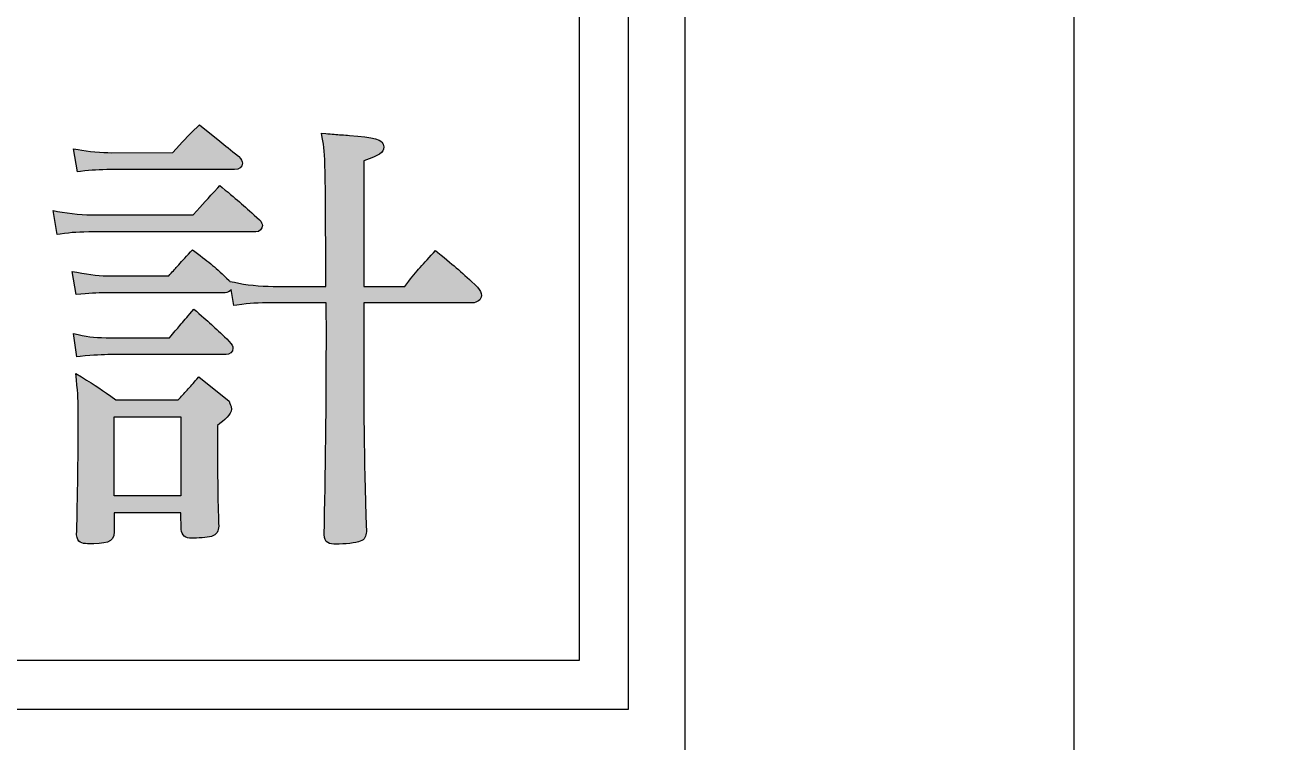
# Paper-space layout 'Layout1' of a CAD drawing. Extents: x -33 to 1767, y -6 to 331.
# Drawn here: x 353.1 to 417.1, y 240.2 to 277.1 of the extents above; entities that cross this region are included whole.
import ezdxf

# ---------------------------------------------------------------- set-up
doc = ezdxf.new("R2010")
doc.units = 0
doc.header["$LTSCALE"] = 10
doc.header["$MEASUREMENT"] = 0
for name, color, linetype in [('E 立面标注尺寸', 9, 'Continuous'), ('P图框', 9, 'Continuous'), ('图框', 7, 'Continuous'), ('平面家具(活动)', 134, 'Continuous')]:
    doc.layers.add(name, color=color, linetype=linetype)
doc.styles.add('PDC DIM', font='PMingLiU-ExtB.ttf', dxfattribs={"width": 0.8})

# ---------------------------------------------------------------- blocks, each defined once
blk = doc.blocks.new('A$C2F647F21')
at = {"layer": '图框'}
blk.add_lwpolyline([(440, 20), (439.997, 316.972), (19.997, 316.972), (20, 20)], close=True, dxfattribs=at)
at = {"layer": '图框', "style": 'PDC DIM'}
for tag, p, height in [('CLIENT', (411.998, 222.799), 2.828), ('PROJECT', (405.4, 206.439), 2.828), ('SCALE', (420.59, 145.407), 2.121), ('DATE', (420.59, 135.261), 2.121), ('DRAWINGTITLE', (405.705, 114.292), 2.828), ('SHEETNO', (411.051, 86.09), 2.828)]:
    blk.add_attdef(tag, p, '', height=height, dxfattribs=at)

psp = doc.layouts.get("Layout1")

# ---------------------------------------------------------------- hatches: boundary and pattern name
at = {"layer": 'P图框', "lineweight": -3}
h = psp.add_hatch(color=256, dxfattribs=at)
edge = h.paths.add_edge_path()
edge.add_spline(control_points=[(364.099, 270.312), (363.685, 270.642), (363.415, 270.86), (363.143, 271.078)], knot_values=[13, 13, 13, 13, 14, 14, 14, 14], degree=3, periodic=0)
edge.add_spline(control_points=[(363.143, 271.078), (363.143, 271.078), (362.88, 271.289), (362.617, 271.5)], knot_values=[0, 0, 0, 0, 0.5, 0.5, 0.5, 0.5], degree=3, periodic=0)
edge.add_spline(control_points=[(362.617, 271.5), (362.354, 271.711), (362.091, 271.922), (362.091, 271.922)], knot_values=[0.5, 0.5, 0.5, 0.5, 1, 1, 1, 1], degree=3, periodic=0)
edge.add_spline(control_points=[(362.091, 271.922), (362.091, 271.922), (361.986, 271.821), (361.986, 271.821)], knot_values=[1.00001, 1.00001, 1.00001, 1.00001, 2, 2, 2, 2], degree=3, periodic=0)
edge.add_spline(control_points=[(361.986, 271.821), (361.415, 271.273), (361.24, 271.076), (360.72, 270.491), (360.72, 270.491), (357.566, 270.488), (357.566, 270.488)], knot_values=[2, 2, 2, 2, 3, 3, 3, 4, 4, 4, 4], degree=3, periodic=0)
edge.add_spline(control_points=[(357.566, 270.488), (357.088, 270.488), (356.347, 270.557), (355.842, 270.649)], knot_values=[4, 4, 4, 4, 5, 5, 5, 5], degree=3, periodic=0)
edge.add_spline(control_points=[(355.842, 270.649), (355.842, 270.649), (355.607, 270.692), (355.607, 270.692)], knot_values=[5.00001, 5.00001, 5.00001, 5.00001, 5.99999, 5.99999, 5.99999, 5.99999], degree=3, periodic=0)
edge.add_spline(control_points=[(355.607, 270.692), (355.607, 270.692), (355.607, 270.692), (355.607, 270.692), (355.607, 270.692), (355.66, 270.396), (355.712, 270.1)], knot_values=[5.99999, 5.99999, 5.99999, 5.99999, 6, 6, 6, 6.5, 6.5, 6.5, 6.5], degree=3, periodic=0)
edge.add_spline(control_points=[(355.712, 270.1), (355.764, 269.804), (355.816, 269.508), (355.816, 269.508)], knot_values=[6.5, 6.5, 6.5, 6.5, 7, 7, 7, 7], degree=3, periodic=0)
edge.add_spline(control_points=[(355.816, 269.508), (355.816, 269.508), (355.972, 269.526), (355.972, 269.526)], knot_values=[7.00001, 7.00001, 7.00001, 7.00001, 8, 8, 8, 8], degree=3, periodic=0)
edge.add_spline(control_points=[(355.972, 269.526), (356.583, 269.596), (356.882, 269.618), (357.566, 269.618), (357.566, 269.618), (363.901, 269.618), (363.901, 269.618)], knot_values=[8, 8, 8, 8, 9, 9, 9, 10, 10, 10, 10], degree=3, periodic=0)
edge.add_spline(control_points=[(363.901, 269.618), (364.133, 269.618), (364.301, 269.757), (364.301, 269.948)], knot_values=[10, 10, 10, 10, 11, 11, 11, 11], degree=3, periodic=0)
edge.add_spline(control_points=[(364.301, 269.948), (364.301, 270.047), (364.244, 270.136), (364.125, 270.286)], knot_values=[11, 11, 11, 11, 12, 12, 12, 12], degree=3, periodic=0)
edge.add_spline(control_points=[(364.125, 270.286), (364.125, 270.286), (364.099, 270.312), (364.099, 270.312)], knot_values=[12.00001, 12.00001, 12.00001, 12.00001, 13, 13, 13, 13], degree=3, periodic=0)
edge = h.paths.add_edge_path()
edge.add_spline(control_points=[(365.182, 267.032), (364.397, 267.747), (364.133, 267.988), (363.258, 268.698)], knot_values=[2, 2, 2, 2, 3, 3, 3, 3], degree=3, periodic=0)
edge.add_spline(control_points=[(363.258, 268.698), (363.258, 268.698), (363.137, 268.796), (363.137, 268.796)], knot_values=[3.00001, 3.00001, 3.00001, 3.00001, 3.99999, 3.99999, 3.99999, 3.99999], degree=3, periodic=0)
edge.add_spline(control_points=[(363.137, 268.796), (363.137, 268.796), (363.137, 268.796), (363.137, 268.796), (363.137, 268.796), (363.031, 268.682), (363.031, 268.682)], knot_values=[3.99999, 3.99999, 3.99999, 3.99999, 4, 4, 4, 5, 5, 5, 5], degree=3, periodic=0)
edge.add_spline(control_points=[(363.031, 268.682), (362.486, 268.091), (362.293, 267.875), (361.769, 267.286), (361.769, 267.286), (356.795, 267.286), (356.795, 267.286)], knot_values=[5, 5, 5, 5, 6, 6, 6, 7, 7, 7, 7], degree=3, periodic=0)
edge.add_spline(control_points=[(356.795, 267.286), (356.154, 267.286), (355.424, 267.353), (354.791, 267.47)], knot_values=[7, 7, 7, 7, 8, 8, 8, 8], degree=3, periodic=0)
edge.add_spline(control_points=[(354.791, 267.47), (354.791, 267.47), (354.558, 267.513), (354.558, 267.513)], knot_values=[8.00001, 8.00001, 8.00001, 8.00001, 8.99999, 8.99999, 8.99999, 8.99999], degree=3, periodic=0)
edge.add_spline(control_points=[(354.558, 267.513), (354.558, 267.513), (354.558, 267.513), (354.558, 267.513), (354.558, 267.513), (354.609, 267.204), (354.661, 266.895)], knot_values=[8.99999, 8.99999, 8.99999, 8.99999, 9, 9, 9, 9.5, 9.5, 9.5, 9.5], degree=3, periodic=0)
edge.add_spline(control_points=[(354.661, 266.895), (354.712, 266.586), (354.764, 266.277), (354.764, 266.277)], knot_values=[9.5, 9.5, 9.5, 9.5, 10, 10, 10, 10], degree=3, periodic=0)
edge.add_spline(control_points=[(354.764, 266.277), (354.764, 266.277), (354.924, 266.3), (354.924, 266.3)], knot_values=[10.00001, 10.00001, 10.00001, 10.00001, 11, 11, 11, 11], degree=3, periodic=0)
edge.add_spline(control_points=[(354.924, 266.3), (355.559, 266.391), (355.849, 266.415), (356.678, 266.415), (356.678, 266.415), (358.758, 266.415), (360.839, 266.415)], knot_values=[11, 11, 11, 11, 12, 12, 12, 12.5, 12.5, 12.5, 12.5], degree=3, periodic=0)
edge.add_spline(control_points=[(360.839, 266.415), (362.919, 266.415), (365, 266.415), (365, 266.415)], knot_values=[12.5, 12.5, 12.5, 12.5, 13, 13, 13, 13], degree=3, periodic=0)
edge.add_spline(control_points=[(365, 266.415), (365.163, 266.415), (365.33, 266.582), (365.33, 266.745)], knot_values=[0, 0, 0, 0, 1, 1, 1, 1], degree=3, periodic=0)
edge.add_spline(control_points=[(365.33, 266.745), (365.33, 266.83), (365.274, 266.941), (365.182, 267.032)], knot_values=[1, 1, 1, 1, 2, 2, 2, 2], degree=3, periodic=0)
edge = h.paths.add_edge_path()
edge.add_spline(control_points=[(376.598, 263.145), (376.598, 263.262), (376.532, 263.415), (376.406, 263.57)], knot_values=[42, 42, 42, 42, 43, 43, 43, 43], degree=3, periodic=0)
edge.add_spline(control_points=[(376.406, 263.57), (375.568, 264.361), (375.291, 264.593), (374.363, 265.355)], knot_values=[0, 0, 0, 0, 1, 1, 1, 1], degree=3, periodic=0)
edge.add_spline(control_points=[(374.363, 265.355), (374.363, 265.355), (374.242, 265.453), (374.242, 265.453)], knot_values=[1.00001, 1.00001, 1.00001, 1.00001, 1.99999, 1.99999, 1.99999, 1.99999], degree=3, periodic=0)
edge.add_spline(control_points=[(374.242, 265.453), (374.242, 265.453), (374.242, 265.453), (374.242, 265.453), (374.242, 265.453), (374.136, 265.34), (374.136, 265.34)], knot_values=[1.99999, 1.99999, 1.99999, 1.99999, 2, 2, 2, 3, 3, 3, 3], degree=3, periodic=0)
edge.add_spline(control_points=[(374.136, 265.34), (373.472, 264.632), (373.242, 264.38), (372.655, 263.615), (372.655, 263.615), (372.127, 263.615), (371.599, 263.615)], knot_values=[3, 3, 3, 3, 4, 4, 4, 4.5, 4.5, 4.5, 4.5], degree=3, periodic=0)
edge.add_spline(control_points=[(371.599, 263.615), (371.071, 263.615), (370.543, 263.615), (370.543, 263.615), (370.543, 263.615), (370.543, 270.065), (370.543, 270.065)], knot_values=[4.5, 4.5, 4.5, 4.5, 5, 5, 5, 6, 6, 6, 6], degree=3, periodic=0)
edge.add_spline(control_points=[(370.543, 270.065), (371.355, 270.358), (371.572, 270.462), (371.572, 270.79)], knot_values=[6, 6, 6, 6, 7, 7, 7, 7], degree=3, periodic=0)
edge.add_spline(control_points=[(371.572, 270.79), (371.572, 271.2), (371.033, 271.283), (369.807, 271.376)], knot_values=[7, 7, 7, 7, 8, 8, 8, 8], degree=3, periodic=0)
edge.add_spline(control_points=[(369.807, 271.376), (369.694, 271.386), (369.55, 271.396), (369.378, 271.409)], knot_values=[8, 8, 8, 8, 9, 9, 9, 9], degree=3, periodic=0)
edge.add_spline(control_points=[(369.378, 271.409), (369.158, 271.424), (368.893, 271.443), (368.591, 271.47)], knot_values=[9, 9, 9, 9, 10, 10, 10, 10], degree=3, periodic=0)
edge.add_spline(control_points=[(368.591, 271.47), (368.591, 271.47), (368.378, 271.488), (368.378, 271.488)], knot_values=[10.00001, 10.00001, 10.00001, 10.00001, 10.99999, 10.99999, 10.99999, 10.99999], degree=3, periodic=0)
edge.add_spline(control_points=[(368.378, 271.488), (368.378, 271.488), (368.378, 271.488), (368.378, 271.488), (368.378, 271.488), (368.413, 271.277), (368.413, 271.277)], knot_values=[10.99999, 10.99999, 10.99999, 10.99999, 11, 11, 11, 12, 12, 12, 12], degree=3, periodic=0)
edge.add_spline(control_points=[(368.413, 271.277), (368.573, 270.293), (368.574, 270.039), (368.597, 263.615), (368.597, 263.615), (365.888, 263.615), (365.888, 263.615)], knot_values=[12, 12, 12, 12, 13, 13, 13, 14, 14, 14, 14], degree=3, periodic=0)
edge.add_spline(control_points=[(365.888, 263.615), (365.189, 263.615), (364.498, 263.687), (363.89, 263.822)], knot_values=[14, 14, 14, 14, 15, 15, 15, 15], degree=3, periodic=0)
edge.add_spline(control_points=[(363.89, 263.822), (363.89, 263.822), (363.66, 263.873), (363.66, 263.873)], knot_values=[15.00001, 15.00001, 15.00001, 15.00001, 16, 16, 16, 16], degree=3, periodic=0)
edge.add_spline(control_points=[(363.66, 263.873), (363.647, 263.89), (363.633, 263.906), (363.618, 263.921)], knot_values=[16, 16, 16, 16, 17, 17, 17, 17], degree=3, periodic=0)
edge.add_spline(control_points=[(363.618, 263.921), (362.9, 264.593), (362.657, 264.812), (361.849, 265.407)], knot_values=[17, 17, 17, 17, 18, 18, 18, 18], degree=3, periodic=0)
edge.add_spline(control_points=[(361.849, 265.407), (361.849, 265.407), (361.731, 265.493), (361.731, 265.493)], knot_values=[18.00001, 18.00001, 18.00001, 18.00001, 18.99999, 18.99999, 18.99999, 18.99999], degree=3, periodic=0)
edge.add_spline(control_points=[(361.731, 265.493), (361.731, 265.493), (361.731, 265.493), (361.731, 265.493), (361.731, 265.493), (361.63, 265.388), (361.63, 265.388)], knot_values=[18.99999, 18.99999, 18.99999, 18.99999, 19, 19, 19, 20, 20, 20, 20], degree=3, periodic=0)
edge.add_spline(control_points=[(361.63, 265.388), (361.321, 265.065), (361.147, 264.867), (360.946, 264.641)], knot_values=[20, 20, 20, 20, 21, 21, 21, 21], degree=3, periodic=0)
edge.add_spline(control_points=[(360.946, 264.641), (360.823, 264.502), (360.69, 264.351), (360.508, 264.153), (360.508, 264.153), (357.566, 264.153), (357.566, 264.153)], knot_values=[21, 21, 21, 21, 22, 22, 22, 23, 23, 23, 23], degree=3, periodic=0)
edge.add_spline(control_points=[(357.566, 264.153), (356.96, 264.153), (356.508, 264.2), (355.773, 264.337)], knot_values=[23, 23, 23, 23, 24, 24, 24, 24], degree=3, periodic=0)
edge.add_spline(control_points=[(355.773, 264.337), (355.773, 264.337), (355.537, 264.382), (355.537, 264.382)], knot_values=[24.00001, 24.00001, 24.00001, 24.00001, 24.99999, 24.99999, 24.99999, 24.99999], degree=3, periodic=0)
edge.add_spline(control_points=[(355.537, 264.382), (355.537, 264.382), (355.537, 264.382), (355.537, 264.382), (355.537, 264.382), (355.589, 264.087), (355.641, 263.792)], knot_values=[24.99999, 24.99999, 24.99999, 24.99999, 25, 25, 25, 25.5, 25.5, 25.5, 25.5], degree=3, periodic=0)
edge.add_spline(control_points=[(355.641, 263.792), (355.693, 263.498), (355.745, 263.203), (355.745, 263.203)], knot_values=[25.5, 25.5, 25.5, 25.5, 26, 26, 26, 26], degree=3, periodic=0)
edge.add_spline(control_points=[(355.745, 263.203), (355.745, 263.203), (355.986, 263.22), (355.986, 263.22)], knot_values=[26.00001, 26.00001, 26.00001, 26.00001, 27, 27, 27, 27], degree=3, periodic=0)
edge.add_spline(control_points=[(355.986, 263.22), (356.597, 263.262), (356.903, 263.283), (357.566, 263.283), (357.566, 263.283), (363.41, 263.283), (363.41, 263.283)], knot_values=[27, 27, 27, 27, 28, 28, 28, 29, 29, 29, 29], degree=3, periodic=0)
edge.add_spline(control_points=[(363.41, 263.283), (363.541, 263.283), (363.66, 263.352), (363.721, 263.448), (363.721, 263.448), (363.755, 263.244), (363.789, 263.04)], knot_values=[29, 29, 29, 29, 30, 30, 30, 30.5, 30.5, 30.5, 30.5], degree=3, periodic=0)
edge.add_spline(control_points=[(363.789, 263.04), (363.823, 262.836), (363.857, 262.632), (363.857, 262.632)], knot_values=[30.5, 30.5, 30.5, 30.5, 31, 31, 31, 31], degree=3, periodic=0)
edge.add_spline(control_points=[(363.857, 262.632), (363.857, 262.632), (364.016, 262.653), (364.016, 262.653)], knot_values=[31.00001, 31.00001, 31.00001, 31.00001, 32, 32, 32, 32], degree=3, periodic=0)
edge.add_spline(control_points=[(364.016, 262.653), (364.731, 262.745), (365.026, 262.768), (365.888, 262.768), (365.888, 262.768), (368.603, 262.768), (368.603, 262.768)], knot_values=[32, 32, 32, 32, 33, 33, 33, 34, 34, 34, 34], degree=3, periodic=0)
edge.add_spline(control_points=[(368.603, 262.768), (368.615, 262.372), (368.621, 261.918), (368.621, 261.415)], knot_values=[34, 34, 34, 34, 35, 35, 35, 35], degree=3, periodic=0)
edge.add_spline(control_points=[(368.621, 261.415), (368.621, 257.512), (368.581, 253.859), (368.504, 250.849)], knot_values=[35, 35, 35, 35, 36, 36, 36, 36], degree=3, periodic=0)
edge.add_spline(control_points=[(368.504, 250.849), (368.504, 250.414), (368.812, 250.355), (369.114, 250.355)], knot_values=[36, 36, 36, 36, 37, 37, 37, 37], degree=3, periodic=0)
edge.add_spline(control_points=[(369.114, 250.355), (369.539, 250.355), (370.167, 250.421), (370.359, 250.504)], knot_values=[37, 37, 37, 37, 38, 38, 38, 38], degree=3, periodic=0)
edge.add_spline(control_points=[(370.359, 250.504), (370.602, 250.585), (370.658, 250.775), (370.683, 250.994)], knot_values=[38, 38, 38, 38, 39, 39, 39, 39], degree=3, periodic=0)
edge.add_spline(control_points=[(370.683, 250.994), (370.544, 255.488), (370.543, 256.355), (370.543, 262.768), (370.543, 262.768), (376.151, 262.768), (376.151, 262.768)], knot_values=[39, 39, 39, 39, 40, 40, 40, 41, 41, 41, 41], degree=3, periodic=0)
edge.add_spline(control_points=[(376.151, 262.768), (376.367, 262.768), (376.598, 262.92), (376.598, 263.145)], knot_values=[41, 41, 41, 41, 42, 42, 42, 42], degree=3, periodic=0)
edge = h.paths.add_edge_path(flags=17)
edge.add_spline(control_points=[(363.62, 260.787), (362.918, 261.465), (362.689, 261.671), (361.93, 262.335)], knot_values=[13, 13, 13, 13, 14, 14, 14, 14], degree=3, periodic=0)
edge.add_spline(control_points=[(361.93, 262.335), (361.93, 262.335), (361.803, 262.447), (361.803, 262.447)], knot_values=[0.00001, 0.00001, 0.00001, 0.00001, 0.99999, 0.99999, 0.99999, 0.99999], degree=3, periodic=0)
edge.add_spline(control_points=[(361.803, 262.447), (361.803, 262.447), (361.803, 262.447), (361.803, 262.447), (361.803, 262.447), (361.694, 262.318), (361.694, 262.318)], knot_values=[0.99999, 0.99999, 0.99999, 0.99999, 1, 1, 1, 2, 2, 2, 2], degree=3, periodic=0)
edge.add_spline(control_points=[(361.694, 262.318), (361.432, 262.009), (361.262, 261.809), (361.089, 261.607)], knot_values=[2, 2, 2, 2, 3, 3, 3, 3], degree=3, periodic=0)
edge.add_spline(control_points=[(361.089, 261.607), (360.934, 261.424), (360.777, 261.24), (360.552, 260.974), (360.552, 260.974), (357.566, 260.974), (357.566, 260.974)], knot_values=[3, 3, 3, 3, 4, 4, 4, 5, 5, 5, 5], degree=3, periodic=0)
edge.add_spline(control_points=[(357.566, 260.974), (356.797, 260.974), (356.441, 260.997), (355.85, 261.133)], knot_values=[5, 5, 5, 5, 6, 6, 6, 6], degree=3, periodic=0)
edge.add_spline(control_points=[(355.85, 261.133), (355.85, 261.133), (355.613, 261.188), (355.613, 261.188)], knot_values=[6.00001, 6.00001, 6.00001, 6.00001, 6.99999, 6.99999, 6.99999, 6.99999], degree=3, periodic=0)
edge.add_spline(control_points=[(355.613, 261.188), (355.613, 261.188), (355.613, 261.188), (355.613, 261.188), (355.613, 261.188), (355.657, 260.89), (355.701, 260.592)], knot_values=[6.99999, 6.99999, 6.99999, 6.99999, 7, 7, 7, 7.5, 7.5, 7.5, 7.5], degree=3, periodic=0)
edge.add_spline(control_points=[(355.701, 260.592), (355.744, 260.294), (355.788, 259.995), (355.788, 259.995)], knot_values=[7.5, 7.5, 7.5, 7.5, 8, 8, 8, 8], degree=3, periodic=0)
edge.add_spline(control_points=[(355.788, 259.995), (355.788, 259.995), (355.946, 260.011), (355.946, 260.011)], knot_values=[8.00001, 8.00001, 8.00001, 8.00001, 9, 9, 9, 9], degree=3, periodic=0)
edge.add_spline(control_points=[(355.946, 260.011), (356.689, 260.083), (357.053, 260.103), (357.566, 260.103), (357.566, 260.103), (363.457, 260.103), (363.457, 260.103)], knot_values=[9, 9, 9, 9, 10, 10, 10, 11, 11, 11, 11], degree=3, periodic=0)
edge.add_spline(control_points=[(363.457, 260.103), (363.649, 260.103), (363.811, 260.255), (363.811, 260.434)], knot_values=[11, 11, 11, 11, 12, 12, 12, 12], degree=3, periodic=0)
edge.add_spline(control_points=[(363.811, 260.434), (363.811, 260.533), (363.754, 260.622), (363.62, 260.787)], knot_values=[12, 12, 12, 12, 13, 13, 13, 13], degree=3, periodic=0)
edge = h.paths.add_edge_path(flags=17)
edge.add_spline(control_points=[(363.016, 256.467), (363.362, 256.717), (363.74, 257.048), (363.74, 257.301)], knot_values=[22, 22, 22, 22, 23, 23, 23, 23], degree=3, periodic=0)
edge.add_spline(control_points=[(363.74, 257.301), (363.74, 257.365), (363.721, 257.418), (363.702, 257.47)], knot_values=[23, 23, 23, 23, 24, 24, 24, 24], degree=3, periodic=0)
edge.add_spline(control_points=[(363.69, 257.503), (363.684, 257.533), (363.673, 257.562), (363.661, 257.594)], knot_values=[0, 0, 0, 0, 1, 1, 1, 1], degree=3, periodic=0)
edge.add_spline(control_points=[(363.661, 257.594), (363.661, 257.594), (363.623, 257.704), (363.623, 257.704)], knot_values=[1.00001, 1.00001, 1.00001, 1.00001, 1.99999, 1.99999, 1.99999, 1.99999], degree=3, periodic=0)
edge.add_spline(control_points=[(363.623, 257.704), (363.623, 257.704), (363.623, 257.704), (363.623, 257.704), (363.623, 257.704), (363.231, 258.017), (362.84, 258.33)], knot_values=[1.99999, 1.99999, 1.99999, 1.99999, 2, 2, 2, 2.5, 2.5, 2.5, 2.5], degree=3, periodic=0)
edge.add_spline(control_points=[(362.84, 258.33), (362.449, 258.643), (362.057, 258.956), (362.057, 258.956)], knot_values=[2.5, 2.5, 2.5, 2.5, 3, 3, 3, 3], degree=3, periodic=0)
edge.add_spline(control_points=[(362.057, 258.956), (362.057, 258.956), (361.953, 258.836), (361.953, 258.836)], knot_values=[3.00001, 3.00001, 3.00001, 3.00001, 4, 4, 4, 4], degree=3, periodic=0)
edge.add_spline(control_points=[(361.953, 258.836), (361.79, 258.65), (361.621, 258.464), (361.452, 258.278)], knot_values=[4, 4, 4, 4, 5, 5, 5, 5], degree=3, periodic=0)
edge.add_spline(control_points=[(361.452, 258.278), (361.299, 258.109), (361.146, 257.94), (360.997, 257.771), (360.997, 257.771), (357.784, 257.771), (357.784, 257.771)], knot_values=[5, 5, 5, 5, 6, 6, 6, 7, 7, 7, 7], degree=3, periodic=0)
edge.add_spline(control_points=[(357.784, 257.771), (357.034, 258.316), (356.787, 258.487), (356.017, 258.962)], knot_values=[7, 7, 7, 7, 8, 8, 8, 8], degree=3, periodic=0)
edge.add_spline(control_points=[(356.017, 258.962), (356.017, 258.962), (355.735, 259.136), (355.735, 259.136)], knot_values=[8.00001, 8.00001, 8.00001, 8.00001, 8.99999, 8.99999, 8.99999, 8.99999], degree=3, periodic=0)
edge.add_spline(control_points=[(355.735, 259.136), (355.735, 259.136), (355.764, 258.806), (355.764, 258.806)], knot_values=[9.00001, 9.00001, 9.00001, 9.00001, 10, 10, 10, 10], degree=3, periodic=0)
edge.add_spline(control_points=[(355.764, 258.806), (355.833, 258.024), (355.857, 257.719), (355.857, 257.044)], knot_values=[10, 10, 10, 10, 11, 11, 11, 11], degree=3, periodic=0)
edge.add_spline(control_points=[(355.857, 257.044), (355.857, 254.772), (355.808, 251.96), (355.764, 250.832)], knot_values=[11, 11, 11, 11, 12, 12, 12, 12], degree=3, periodic=0)
edge.add_spline(control_points=[(355.764, 250.832), (355.804, 250.433), (356.058, 250.379), (356.327, 250.379)], knot_values=[12, 12, 12, 12, 13, 13, 13, 13], degree=3, periodic=0)
edge.add_spline(control_points=[(356.327, 250.379), (357.235, 250.379), (357.709, 250.406), (357.709, 250.989), (357.709, 250.989), (357.709, 251.234), (357.709, 251.479)], knot_values=[13, 13, 13, 13, 14, 14, 14, 14.5, 14.5, 14.5, 14.5], degree=3, periodic=0)
edge.add_spline(control_points=[(357.709, 251.479), (357.709, 251.723), (357.709, 251.968), (357.709, 251.968), (357.709, 251.968), (358.567, 251.968), (359.425, 251.968)], knot_values=[14.5, 14.5, 14.5, 14.5, 15, 15, 15, 15.5, 15.5, 15.5, 15.5], degree=3, periodic=0)
edge.add_spline(control_points=[(359.425, 251.968), (360.283, 251.968), (361.14, 251.968), (361.14, 251.968), (361.14, 251.968), (361.141, 251.111), (361.141, 251.111)], knot_values=[15.5, 15.5, 15.5, 15.5, 16, 16, 16, 17, 17, 17, 17], degree=3, periodic=0)
edge.add_spline(control_points=[(361.141, 251.111), (361.175, 250.811), (361.364, 250.659), (361.704, 250.659)], knot_values=[17, 17, 17, 17, 18, 18, 18, 18], degree=3, periodic=0)
edge.add_spline(control_points=[(361.704, 250.659), (361.976, 250.659), (362.49, 250.705), (362.702, 250.758)], knot_values=[18, 18, 18, 18, 19, 19, 19, 19], degree=3, periodic=0)
edge.add_spline(control_points=[(362.702, 250.758), (363.013, 250.835), (363.063, 251.053), (363.086, 251.28)], knot_values=[19, 19, 19, 19, 20, 20, 20, 20], degree=3, periodic=0)
edge.add_spline(control_points=[(363.086, 251.28), (363.04, 251.99), (363.016, 254.141), (363.016, 255.898)], knot_values=[20, 20, 20, 20, 21, 21, 21, 21], degree=3, periodic=0)
edge.add_spline(control_points=[(363.016, 255.898), (363.016, 255.898), (363.016, 256.467), (363.016, 256.467)], knot_values=[21.00001, 21.00001, 21.00001, 21.00001, 22, 22, 22, 22], degree=3, periodic=0)
h.paths.add_polyline_path([(361.14, 256.901), (361.14, 252.838), (357.709, 252.838), (357.709, 256.901)], flags=16)

# ---------------------------------------------------------------- linework, layer by layer
at = {"layer": 'E 立面标注尺寸'}
psp.add_lwpolyline([(387.094, 13.88), (387.091, 310.856), (-32.915, 310.856), (-32.912, 13.88)], close=True, dxfattribs=at)
at = {"layer": 'P图框', "lineweight": -3}
for points in [[(384.145, 241.86), (318.095, 241.86), (318.095, 307.91), (384.145, 307.91), (384.145, 241.86)], [(381.63, 244.375), (320.61, 244.375), (320.61, 305.395), (381.63, 305.395), (381.63, 244.375)], [(361.14, 256.901), (361.14, 252.838), (357.709, 252.838), (357.709, 256.901), (361.14, 256.901)]]:
    psp.add_lwpolyline(points, dxfattribs=at)
for points, knots in [([(363.143, 271.078), (363.143, 271.078), (362.091, 271.922), (362.091, 271.922), (362.091, 271.922), (361.986, 271.821), (361.986, 271.821), (361.415, 271.273), (361.24, 271.076), (360.72, 270.491), (360.72, 270.491), (357.566, 270.488), (357.566, 270.488), (357.088, 270.488), (356.347, 270.557), (355.842, 270.649), (355.842, 270.649), (355.607, 270.692), (355.607, 270.692), (355.607, 270.692), (355.816, 269.508), (355.816, 269.508), (355.816, 269.508), (355.972, 269.526), (355.972, 269.526), (356.583, 269.596), (356.882, 269.618), (357.566, 269.618), (357.566, 269.618), (363.901, 269.618), (363.901, 269.618), (364.133, 269.618), (364.301, 269.757), (364.301, 269.948), (364.301, 270.047), (364.244, 270.136), (364.125, 270.286), (364.125, 270.286), (364.099, 270.312), (364.099, 270.312), (363.685, 270.642), (363.415, 270.86), (363.143, 271.078)], [0, 0, 0, 0, 1, 1, 1, 2, 2, 2, 3, 3, 3, 4, 4, 4, 5, 5, 5, 6, 6, 6, 7, 7, 7, 8, 8, 8, 9, 9, 9, 10, 10, 10, 11, 11, 11, 12, 12, 12, 13, 13, 13, 14, 14, 14, 14]), ([(376.406, 263.57), (375.568, 264.361), (375.291, 264.593), (374.363, 265.355), (374.363, 265.355), (374.242, 265.453), (374.242, 265.453), (374.242, 265.453), (374.136, 265.34), (374.136, 265.34), (373.472, 264.632), (373.242, 264.38), (372.655, 263.615), (372.655, 263.615), (370.543, 263.615), (370.543, 263.615), (370.543, 263.615), (370.543, 270.065), (370.543, 270.065), (371.355, 270.358), (371.572, 270.462), (371.572, 270.79), (371.572, 271.2), (371.033, 271.283), (369.807, 271.376), (369.694, 271.386), (369.55, 271.396), (369.378, 271.409), (369.158, 271.424), (368.893, 271.443), (368.591, 271.47), (368.591, 271.47), (368.378, 271.488), (368.378, 271.488), (368.378, 271.488), (368.413, 271.277), (368.413, 271.277), (368.573, 270.293), (368.574, 270.039), (368.597, 263.615), (368.597, 263.615), (365.888, 263.615), (365.888, 263.615), (365.189, 263.615), (364.498, 263.687), (363.89, 263.822), (363.89, 263.822), (363.66, 263.873), (363.66, 263.873), (363.647, 263.89), (363.633, 263.906), (363.618, 263.921), (362.9, 264.593), (362.657, 264.812), (361.849, 265.407), (361.849, 265.407), (361.731, 265.493), (361.731, 265.493), (361.731, 265.493), (361.63, 265.388), (361.63, 265.388), (361.321, 265.065), (361.147, 264.867), (360.946, 264.641), (360.823, 264.502), (360.69, 264.351), (360.508, 264.153), (360.508, 264.153), (357.566, 264.153), (357.566, 264.153), (356.96, 264.153), (356.508, 264.2), (355.773, 264.337), (355.773, 264.337), (355.537, 264.382), (355.537, 264.382), (355.537, 264.382), (355.745, 263.203), (355.745, 263.203), (355.745, 263.203), (355.986, 263.22), (355.986, 263.22), (356.597, 263.262), (356.903, 263.283), (357.566, 263.283), (357.566, 263.283), (363.41, 263.283), (363.41, 263.283), (363.541, 263.283), (363.66, 263.352), (363.721, 263.448), (363.721, 263.448), (363.857, 262.632), (363.857, 262.632), (363.857, 262.632), (364.016, 262.653), (364.016, 262.653), (364.731, 262.745), (365.026, 262.768), (365.888, 262.768), (365.888, 262.768), (368.603, 262.768), (368.603, 262.768), (368.615, 262.372), (368.621, 261.918), (368.621, 261.415), (368.621, 257.512), (368.581, 253.859), (368.504, 250.849), (368.504, 250.414), (368.812, 250.355), (369.114, 250.355), (369.539, 250.355), (370.167, 250.421), (370.359, 250.504), (370.602, 250.585), (370.658, 250.775), (370.683, 250.994), (370.544, 255.488), (370.543, 256.355), (370.543, 262.768), (370.543, 262.768), (376.151, 262.768), (376.151, 262.768), (376.367, 262.768), (376.598, 262.92), (376.598, 263.145), (376.598, 263.262), (376.532, 263.415), (376.406, 263.57)], [0, 0, 0, 0, 1, 1, 1, 2, 2, 2, 3, 3, 3, 4, 4, 4, 5, 5, 5, 6, 6, 6, 7, 7, 7, 8, 8, 8, 9, 9, 9, 10, 10, 10, 11, 11, 11, 12, 12, 12, 13, 13, 13, 14, 14, 14, 15, 15, 15, 16, 16, 16, 17, 17, 17, 18, 18, 18, 19, 19, 19, 20, 20, 20, 21, 21, 21, 22, 22, 22, 23, 23, 23, 24, 24, 24, 25, 25, 25, 26, 26, 26, 27, 27, 27, 28, 28, 28, 29, 29, 29, 30, 30, 30, 31, 31, 31, 32, 32, 32, 33, 33, 33, 34, 34, 34, 35, 35, 35, 36, 36, 36, 37, 37, 37, 38, 38, 38, 39, 39, 39, 40, 40, 40, 41, 41, 41, 42, 42, 42, 43, 43, 43, 43]), ([(365, 266.415), (365.163, 266.415), (365.33, 266.582), (365.33, 266.745), (365.33, 266.83), (365.274, 266.941), (365.182, 267.032), (364.397, 267.747), (364.133, 267.988), (363.258, 268.698), (363.258, 268.698), (363.137, 268.796), (363.137, 268.796), (363.137, 268.796), (363.031, 268.682), (363.031, 268.682), (362.486, 268.091), (362.293, 267.875), (361.769, 267.286), (361.769, 267.286), (356.795, 267.286), (356.795, 267.286), (356.154, 267.286), (355.424, 267.353), (354.791, 267.47), (354.791, 267.47), (354.558, 267.513), (354.558, 267.513), (354.558, 267.513), (354.764, 266.277), (354.764, 266.277), (354.764, 266.277), (354.924, 266.3), (354.924, 266.3), (355.559, 266.391), (355.849, 266.415), (356.678, 266.415), (356.678, 266.415), (365, 266.415), (365, 266.415)], [0, 0, 0, 0, 1, 1, 1, 2, 2, 2, 3, 3, 3, 4, 4, 4, 5, 5, 5, 6, 6, 6, 7, 7, 7, 8, 8, 8, 9, 9, 9, 10, 10, 10, 11, 11, 11, 12, 12, 12, 13, 13, 13, 13]), ([(361.93, 262.335), (361.93, 262.335), (361.803, 262.447), (361.803, 262.447), (361.803, 262.447), (361.694, 262.318), (361.694, 262.318), (361.432, 262.009), (361.262, 261.809), (361.089, 261.607), (360.934, 261.424), (360.777, 261.24), (360.552, 260.974), (360.552, 260.974), (357.566, 260.974), (357.566, 260.974), (356.797, 260.974), (356.441, 260.997), (355.85, 261.133), (355.85, 261.133), (355.613, 261.188), (355.613, 261.188), (355.613, 261.188), (355.788, 259.995), (355.788, 259.995), (355.788, 259.995), (355.946, 260.011), (355.946, 260.011), (356.689, 260.083), (357.053, 260.103), (357.566, 260.103), (357.566, 260.103), (363.457, 260.103), (363.457, 260.103), (363.649, 260.103), (363.811, 260.255), (363.811, 260.434), (363.811, 260.533), (363.754, 260.622), (363.62, 260.787), (362.918, 261.465), (362.689, 261.671), (361.93, 262.335)], [0, 0, 0, 0, 1, 1, 1, 2, 2, 2, 3, 3, 3, 4, 4, 4, 5, 5, 5, 6, 6, 6, 7, 7, 7, 8, 8, 8, 9, 9, 9, 10, 10, 10, 11, 11, 11, 12, 12, 12, 13, 13, 13, 14, 14, 14, 14]), ([(363.69, 257.503), (363.684, 257.533), (363.673, 257.562), (363.661, 257.594), (363.661, 257.594), (363.623, 257.704), (363.623, 257.704), (363.623, 257.704), (362.057, 258.956), (362.057, 258.956), (362.057, 258.956), (361.953, 258.836), (361.953, 258.836), (361.79, 258.65), (361.621, 258.464), (361.452, 258.278), (361.299, 258.109), (361.146, 257.94), (360.997, 257.771), (360.997, 257.771), (357.784, 257.771), (357.784, 257.771), (357.034, 258.316), (356.787, 258.487), (356.017, 258.962), (356.017, 258.962), (355.735, 259.136), (355.735, 259.136), (355.735, 259.136), (355.764, 258.806), (355.764, 258.806), (355.833, 258.024), (355.857, 257.719), (355.857, 257.044), (355.857, 254.772), (355.808, 251.96), (355.764, 250.832), (355.804, 250.433), (356.058, 250.379), (356.327, 250.379), (357.235, 250.379), (357.709, 250.406), (357.709, 250.989), (357.709, 250.989), (357.709, 251.968), (357.709, 251.968), (357.709, 251.968), (361.14, 251.968), (361.14, 251.968), (361.14, 251.968), (361.141, 251.111), (361.141, 251.111), (361.175, 250.811), (361.364, 250.659), (361.704, 250.659), (361.976, 250.659), (362.49, 250.705), (362.702, 250.758), (363.013, 250.835), (363.063, 251.053), (363.086, 251.28), (363.04, 251.99), (363.016, 254.141), (363.016, 255.898), (363.016, 255.898), (363.016, 256.467), (363.016, 256.467), (363.362, 256.717), (363.74, 257.048), (363.74, 257.301), (363.74, 257.365), (363.721, 257.418), (363.702, 257.47), (363.702, 257.47), (363.69, 257.503), (363.69, 257.503)], [0, 0, 0, 0, 1, 1, 1, 2, 2, 2, 3, 3, 3, 4, 4, 4, 5, 5, 5, 6, 6, 6, 7, 7, 7, 8, 8, 8, 9, 9, 9, 10, 10, 10, 11, 11, 11, 12, 12, 12, 13, 13, 13, 14, 14, 14, 15, 15, 15, 16, 16, 16, 17, 17, 17, 18, 18, 18, 19, 19, 19, 20, 20, 20, 21, 21, 21, 22, 22, 22, 23, 23, 23, 24, 24, 24, 25, 25, 25, 25])]:
    psp.add_open_spline(points, degree=3, knots=knots, dxfattribs=at)

# ---------------------------------------------------------------- block references
at = {"layer": '平面家具(活动)', "linetype": 'ByBlock'}
psp.add_blockref('A$C2F647F21', (387.091, -6.116), dxfattribs=at)

doc.saveas('drawing.dxf')
